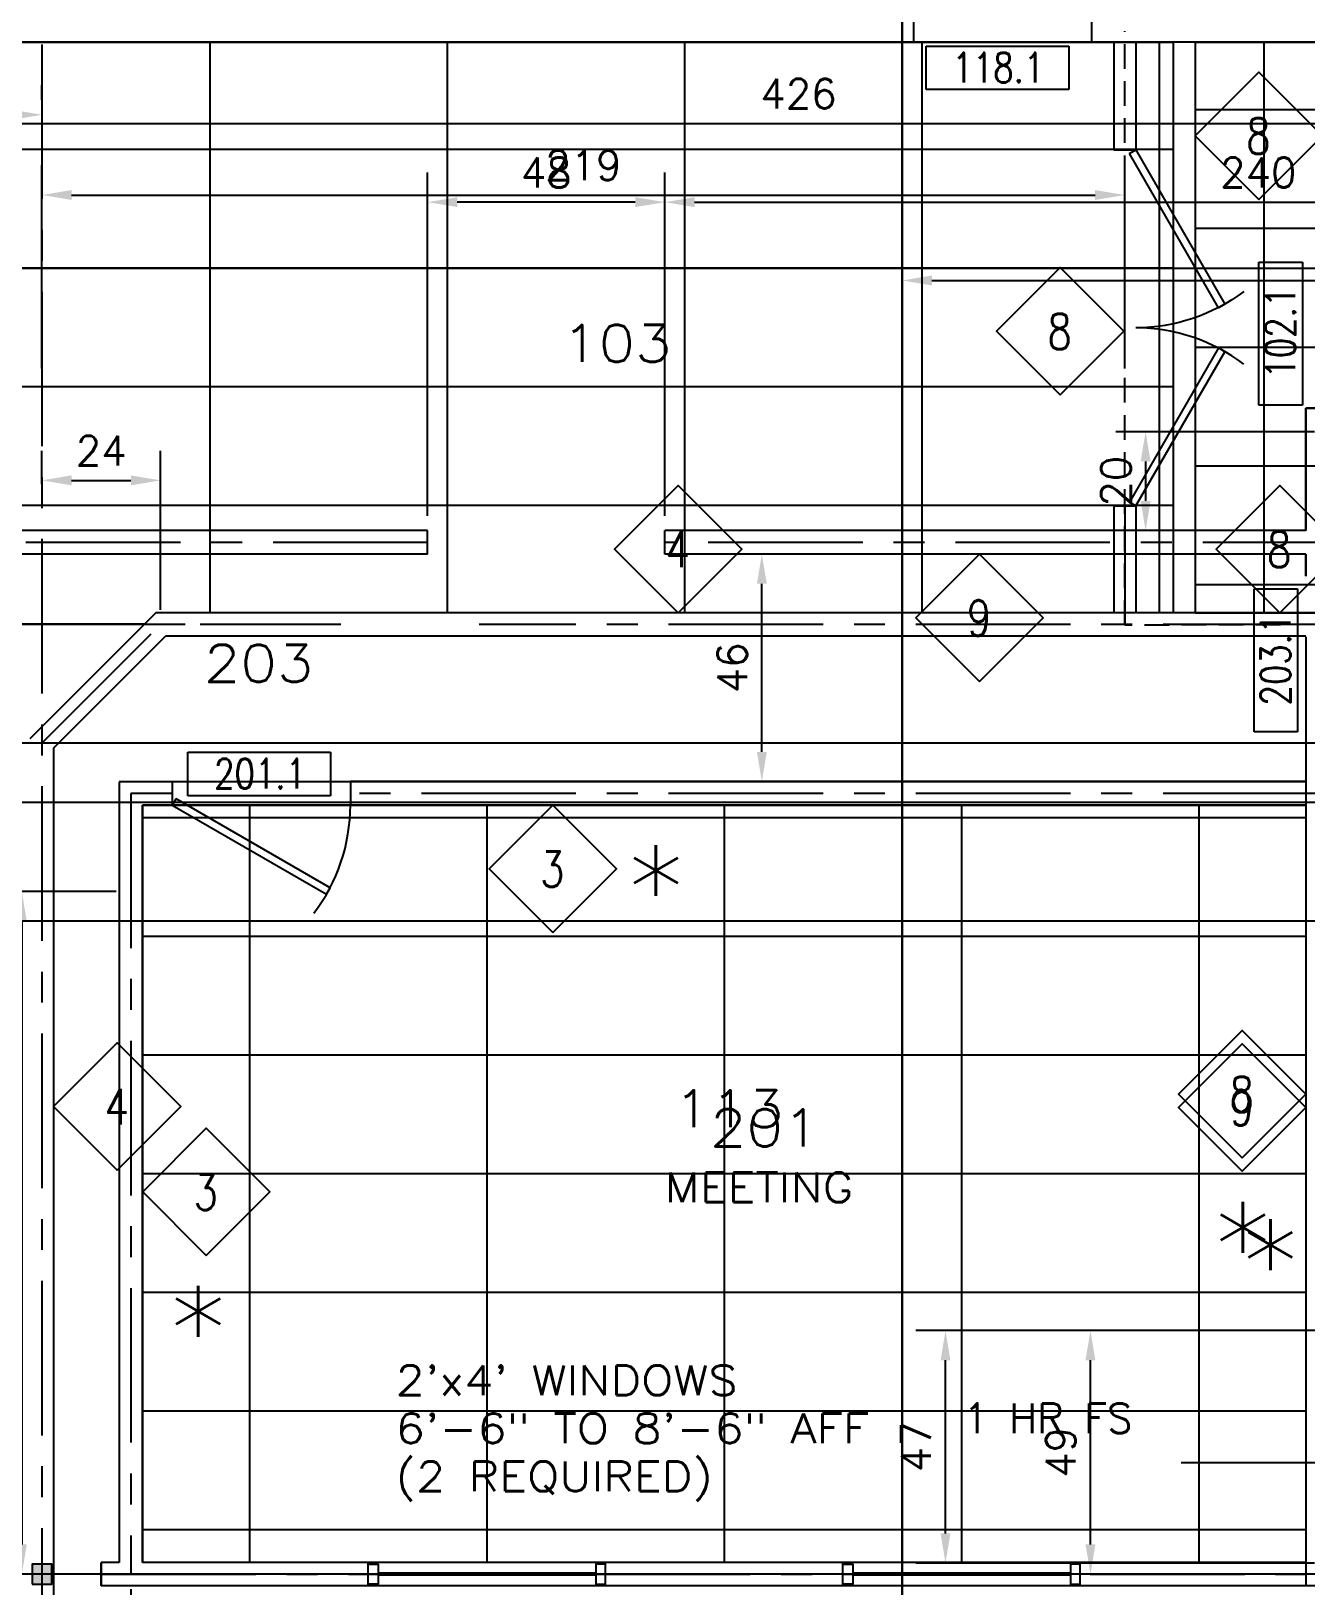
# Model space of a CAD drawing. Extents: x -289 to 2723, y -1587 to 303.
# Drawn here: x 617.7 to 875.6, y -638.2 to -323.8 of the extents above; entities that cross this region are included whole.
import ezdxf
from ezdxf.enums import TextEntityAlignment as Align

# ---------------------------------------------------------------- set-up
doc = ezdxf.new("R2010")
doc.units = 0
doc.header["$MEASUREMENT"] = 0
doc.linetypes.add('Wall Base$0$CENTER', pattern=[2, 1.25, -0.25, 0.25, -0.25])
doc.linetypes.add('Wall Base$0$DASHED', pattern=[0.75, 0.5, -0.25])
doc.layers.get('0').update_dxf_attribs({"linetype": 'CONTINUOUS'})
doc.layers.get('DEFPOINTS').update_dxf_attribs({"linetype": 'CONTINUOUS'})
for name, color, linetype in [('Wall Base$0$1_Arch_Plan_Center', 134, 'Wall Base$0$CENTER'), ('Wall Base$0$1_Arch_Plan_Dim', 5, 'CONTINUOUS'), ('Wall Base$0$1_Arch_Plan_Door', 131, 'CONTINUOUS'), ('Wall Base$0$1_Arch_Plan_RoomTag', 9, 'CONTINUOUS'), ('Wall Base$0$1_Arch_Plan_Text1', 4, 'CONTINUOUS'), ('Wall Base$0$1_Arch_Plan_Wall', 7, 'CONTINUOUS'), ('Wall Base$0$1_Arch_Plan_Wall_Annot', 4, 'CONTINUOUS'), ('Wall Base$0$1_Arch_Reflected_Ceiling_Plan_Outline', 3, 'CONTINUOUS'), ('Wall Base$0$1_Arch_Reflected_Ceiling_Plan_Panel', 7, 'CONTINUOUS'), ('Wall Base$0$1_Arch_Reflected_Ceiling_Plan_Wall', 131, 'CONTINUOUS'), ('Wall Base$0$1_Floor_Plan_Fire_Rating', 71, 'Wall Base$0$DASHED'), ('Wall Base$0$2_Arch_Plan_Center', 134, 'Wall Base$0$CENTER'), ('Wall Base$0$2_Arch_Plan_Dim', 5, 'CONTINUOUS'), ('Wall Base$0$2_Arch_Plan_Door', 131, 'CONTINUOUS'), ('Wall Base$0$2_Arch_Plan_RoomTag', 9, 'CONTINUOUS'), ('Wall Base$0$2_Arch_Plan_Text1', 4, 'CONTINUOUS'), ('Wall Base$0$2_Arch_Plan_Wall', 7, 'CONTINUOUS'), ('Wall Base$0$2_Arch_Plan_Wall_Annot', 4, 'CONTINUOUS'), ('Wall Base$0$2_Arch_Plan_WinSec', 7, 'CONTINUOUS'), ('Wall Base$0$2_Arch_Reflected_Ceiling_Plan_Outline', 3, 'CONTINUOUS'), ('Wall Base$0$2_Arch_Reflected_Ceiling_Plan_Panel', 7, 'CONTINUOUS'), ('Wall Base$0$2_Arch_Reflected_Ceiling_Plan_Wall', 131, 'CONTINUOUS'), ('Wall Base$0$GRID', 131, 'CONTINUOUS'), ('Wall Base$0$Structural_Plan_WCol', 30, 'CONTINUOUS')]:
    doc.layers.add(name, color=color, linetype=linetype)
doc.styles.add('Wall Base$0$ROMANS-115', font='romans.shx')
doc.styles.add('Wall Base$0$ROMANS80', font='romans.shx', dxfattribs={"width": 0.8})
doc.dimstyles.new('Wall Base$0$116-ROMANS-115-PS', dxfattribs={"dimscale": 96, "dimtxt": 0.0625, "dimasz": 0.0625, "dimexe": 0.0625, "dimexo": 0.03125, "dimgap": 0.03125, "dimtad": 1, "dimdec": 0, "dimlfac": 25.4, "dimrnd": 0.125, "dimzin": 1, "dimdsep": 46, "dimtxsty": 'Wall Base$0$ROMANS-115', "dimcen": 0.125, "dimclrd": 256, "dimclre": 256, "dimclrt": 256, "dimadec": 0, "dimazin": 0, "dimtfac": 1, "dimtdec": 0, "dimtofl": 0, "dimtmove": 2, "dimatfit": 0, "dimfxl": 1, "dimfrac": 2, "dimtolj": 1, "dimtzin": 0, "dimarcsym": 0})

# ---------------------------------------------------------------- blocks, each defined once
blk = doc.blocks.new('Wall Base$0$Door - Right Hung 36 in.')
blk.add_lwpolyline([(-0.75, -1.3), (0, 0), (-31.18, 18), (-31.93, 16.7)], close=True)
blk.add_arc((0, 0), 36, 142.6899, 180)
blk = doc.blocks.new('*D314')
at = {"layer": 'DEFPOINTS', "color": 0, "transparency": 16777216}
for p in [(643.93, -414.65), (619.93, -418.42), (643.93, -443.81)]:
    blk.add_point(p, dxfattribs=at)
at = {"layer": 'Wall Base$0$1_Arch_Plan_Dim', "lineweight": -2, "transparency": 16777216}
for p, q in [((619.93, -415.42), (619.93, -408.65)), ((643.93, -440.81), (643.93, -408.65)), ((625.93, -414.65), (637.93, -414.65))]:
    blk.add_line(p, q, dxfattribs=at)
at = {"layer": 'Wall Base$0$1_Arch_Plan_Dim', "transparency": 16777216}
for points in [[(625.93, -413.65), (625.93, -415.65), (619.93, -414.65)], [(637.93, -413.65), (637.93, -415.65), (643.93, -414.65)]]:
    blk.add_solid(points, dxfattribs=at)
at = {"layer": 'Wall Base$0$1_Arch_Plan_Dim', "transparency": 16777216, "insert": (631.93, -408.65), "char_height": 6, "attachment_point": 5, "style": 'Wall Base$0$ROMANS-115'}
blk.add_mtext('\\A1;24', dxfattribs=at)
blk = doc.blocks.new('*D315')
at = {"layer": 'DEFPOINTS', "color": 0, "transparency": 16777216}
for p in [(651.93, -443.81), (600.09, -467.81), (619.93, -467.81)]:
    blk.add_point(p, dxfattribs=at)
at = {"layer": 'Wall Base$0$1_Arch_Plan_Dim', "lineweight": -2, "transparency": 16777216}
for p, q in [((648.93, -443.81), (594.09, -443.81)), ((600.09, -449.81), (600.09, -461.81)), ((616.93, -467.81), (594.09, -467.81))]:
    blk.add_line(p, q, dxfattribs=at)
at = {"layer": 'Wall Base$0$1_Arch_Plan_Dim', "transparency": 16777216}
for points in [[(599.09, -449.81), (601.09, -449.81), (600.09, -443.81)], [(599.09, -461.81), (601.09, -461.81), (600.09, -467.81)]]:
    blk.add_solid(points, dxfattribs=at)
at = {"layer": 'Wall Base$0$1_Arch_Plan_Dim', "transparency": 16777216, "insert": (594.09, -455.81), "char_height": 6, "attachment_point": 5, "rotation": 90, "style": 'Wall Base$0$ROMANS-115'}
blk.add_mtext('\\A1;24', dxfattribs=at)
blk = doc.blocks.new('*D293')
at = {"layer": 'DEFPOINTS', "color": 0, "transparency": 16777216}
for p in [(543.93, -340.73), (543.93, -340.73), (619.93, -340.73)]:
    blk.add_point(p, dxfattribs=at)
at = {"layer": 'Wall Base$0$1_Arch_Plan_Dim', "lineweight": -2, "transparency": 16777216}
for p, q in [((543.93, -337.73), (543.93, -334.73)), ((619.93, -337.73), (619.93, -334.73)), ((613.93, -340.73), (549.93, -340.73))]:
    blk.add_line(p, q, dxfattribs=at)
at = {"layer": 'Wall Base$0$1_Arch_Plan_Dim', "transparency": 16777216}
for points in [[(549.93, -339.73), (549.93, -341.73), (543.93, -340.73)], [(613.93, -339.73), (613.93, -341.73), (619.93, -340.73)]]:
    blk.add_solid(points, dxfattribs=at)
at = {"layer": 'Wall Base$0$1_Arch_Plan_Dim', "transparency": 16777216, "insert": (581.93, -334.73), "char_height": 6, "attachment_point": 5, "style": 'Wall Base$0$ROMANS-115'}
blk.add_mtext('\\A1;76', dxfattribs=at)
blk = doc.blocks.new('*D295')
at = {"layer": 'DEFPOINTS', "color": 0, "transparency": 16777216}
for p in [(593.67, -640.24), (619.93, -640.24), (603.93, -656.24)]:
    blk.add_point(p, dxfattribs=at)
at = {"layer": 'Wall Base$0$1_Arch_Plan_Dim', "lineweight": -2, "transparency": 16777216}
for p, q in [((593.67, -634.24), (593.67, -628.24)), ((616.93, -640.24), (587.67, -640.24)), ((600.93, -656.24), (587.67, -656.24)), ((593.67, -662.24), (593.67, -668.24))]:
    blk.add_line(p, q, dxfattribs=at)
at = {"layer": 'Wall Base$0$1_Arch_Plan_Dim', "transparency": 16777216}
for points in [[(592.67, -634.24), (594.67, -634.24), (593.67, -640.24)], [(592.67, -662.24), (594.67, -662.24), (593.67, -656.24)]]:
    blk.add_solid(points, dxfattribs=at)
at = {"layer": 'Wall Base$0$1_Arch_Plan_Dim', "transparency": 16777216, "insert": (580.17, -648.24), "char_height": 6, "attachment_point": 5, "rotation": 90, "style": 'Wall Base$0$ROMANS-115'}
blk.add_mtext('\\A1;16', dxfattribs=at)
blk = doc.blocks.new('*D328')
at = {"layer": 'DEFPOINTS', "color": 0, "transparency": 16777216}
for p in [(802.67, -586.56), (881.18, -586.56), (880.3, -633.56)]:
    blk.add_point(p, dxfattribs=at)
at = {"layer": 'Wall Base$0$1_Arch_Plan_Dim', "lineweight": -2, "transparency": 16777216}
for p, q in [((878.18, -586.56), (796.67, -586.56)), ((802.67, -627.56), (802.67, -592.56)), ((877.3, -633.56), (796.67, -633.56))]:
    blk.add_line(p, q, dxfattribs=at)
at = {"layer": 'Wall Base$0$1_Arch_Plan_Dim', "transparency": 16777216}
for points in [[(801.67, -592.56), (803.67, -592.56), (802.67, -586.56)], [(801.67, -627.56), (803.67, -627.56), (802.67, -633.56)]]:
    blk.add_solid(points, dxfattribs=at)
at = {"layer": 'Wall Base$0$1_Arch_Plan_Dim', "transparency": 16777216, "insert": (796.67, -610.06), "char_height": 6, "attachment_point": 5, "rotation": 90, "style": 'Wall Base$0$ROMANS-115'}
blk.add_mtext('\\A1;47', dxfattribs=at)
blk = doc.blocks.new('*D359')
at = {"layer": 'DEFPOINTS', "color": 0, "transparency": 16777216}
for p in [(838.93, -356.95), (619.93, -395.04), (838.93, -395.04)]:
    blk.add_point(p, dxfattribs=at)
at = {"layer": 'Wall Base$0$1_Arch_Plan_Dim', "lineweight": -2, "transparency": 16777216}
for p, q in [((619.93, -392.04), (619.93, -350.95)), ((838.93, -392.04), (838.93, -350.95)), ((625.93, -356.95), (832.93, -356.95))]:
    blk.add_line(p, q, dxfattribs=at)
at = {"layer": 'Wall Base$0$1_Arch_Plan_Dim', "transparency": 16777216}
for points in [[(625.93, -355.95), (625.93, -357.95), (619.93, -356.95)], [(832.93, -355.95), (832.93, -357.95), (838.93, -356.95)]]:
    blk.add_solid(points, dxfattribs=at)
at = {"layer": 'Wall Base$0$1_Arch_Plan_Dim', "transparency": 16777216, "insert": (729.43, -350.95), "char_height": 6, "attachment_point": 5, "style": 'Wall Base$0$ROMANS-115'}
blk.add_mtext('\\A1;219', dxfattribs=at)
blk = doc.blocks.new('*D371')
at = {"layer": 'DEFPOINTS', "color": 0, "transparency": 16777216}
for p in [(637.93, -497.81), (615.87, -635.81), (636.04, -635.81)]:
    blk.add_point(p, dxfattribs=at)
at = {"layer": 'Wall Base$0$2_Arch_Plan_Dim', "lineweight": -2, "transparency": 16777216}
for p, q in [((634.93, -497.81), (609.87, -497.81)), ((615.87, -503.81), (615.87, -629.81)), ((633.04, -635.81), (609.87, -635.81))]:
    blk.add_line(p, q, dxfattribs=at)
at = {"layer": 'Wall Base$0$2_Arch_Plan_Dim', "transparency": 16777216}
for points in [[(614.87, -503.81), (616.87, -503.81), (615.87, -497.81)], [(614.87, -629.81), (616.87, -629.81), (615.87, -635.81)]]:
    blk.add_solid(points, dxfattribs=at)
at = {"layer": 'Wall Base$0$2_Arch_Plan_Dim', "transparency": 16777216, "insert": (609.87, -566.81), "char_height": 6, "attachment_point": 5, "rotation": 90, "style": 'Wall Base$0$ROMANS-115'}
blk.add_mtext('\\A1;138', dxfattribs=at)
blk = doc.blocks.new('*D389')
at = {"layer": 'DEFPOINTS', "color": 0, "transparency": 16777216}
for p in [(589.93, -638.06), (631.93, -638.18), (589.93, -656.5)]:
    blk.add_point(p, dxfattribs=at)
at = {"layer": 'Wall Base$0$2_Arch_Plan_Dim', "lineweight": -2, "transparency": 16777216}
for p, q in [((589.93, -641.06), (589.93, -662.5)), ((631.93, -641.18), (631.93, -662.5)), ((625.93, -656.5), (595.93, -656.5))]:
    blk.add_line(p, q, dxfattribs=at)
at = {"layer": 'Wall Base$0$2_Arch_Plan_Dim', "transparency": 16777216}
for points in [[(595.93, -655.5), (595.93, -657.5), (589.93, -656.5)], [(625.93, -655.5), (625.93, -657.5), (631.93, -656.5)]]:
    blk.add_solid(points, dxfattribs=at)
at = {"layer": 'Wall Base$0$2_Arch_Plan_Dim', "transparency": 16777216, "insert": (610.93, -650.5), "char_height": 6, "attachment_point": 5, "style": 'Wall Base$0$ROMANS-115'}
blk.add_mtext('\\A1;42', dxfattribs=at)
blk = doc.blocks.new('*D393')
at = {"layer": 'DEFPOINTS', "color": 0, "transparency": 16777216}
for p in [(637.93, -635.81), (877.93, -635.81), (877.93, -686)]:
    blk.add_point(p, dxfattribs=at)
at = {"layer": 'Wall Base$0$2_Arch_Plan_Dim', "lineweight": -2, "transparency": 16777216}
for p, q in [((637.93, -638.81), (637.93, -692)), ((877.93, -638.81), (877.93, -692)), ((643.93, -686), (871.93, -686))]:
    blk.add_line(p, q, dxfattribs=at)
at = {"layer": 'Wall Base$0$2_Arch_Plan_Dim', "transparency": 16777216}
for points in [[(643.93, -685), (643.93, -687), (637.93, -686)], [(871.93, -685), (871.93, -687), (877.93, -686)]]:
    blk.add_solid(points, dxfattribs=at)
at = {"layer": 'Wall Base$0$2_Arch_Plan_Dim', "transparency": 16777216, "insert": (757.93, -680), "char_height": 6, "attachment_point": 5, "style": 'Wall Base$0$ROMANS-115'}
blk.add_mtext('\\A1;240', dxfattribs=at)
blk = doc.blocks.new('*D407')
at = {"layer": 'DEFPOINTS', "color": 0, "transparency": 16777216}
for p in [(831.98, -586.56), (881.18, -586.56), (846.25, -635.81)]:
    blk.add_point(p, dxfattribs=at)
at = {"layer": 'Wall Base$0$2_Arch_Plan_Dim', "lineweight": -2, "transparency": 16777216}
for p, q in [((878.18, -586.56), (825.98, -586.56)), ((831.98, -629.81), (831.98, -592.56)), ((843.25, -635.81), (825.98, -635.81))]:
    blk.add_line(p, q, dxfattribs=at)
at = {"layer": 'Wall Base$0$2_Arch_Plan_Dim', "transparency": 16777216}
for points in [[(830.98, -592.56), (832.98, -592.56), (831.98, -586.56)], [(830.98, -629.81), (832.98, -629.81), (831.98, -635.81)]]:
    blk.add_solid(points, dxfattribs=at)
at = {"layer": 'Wall Base$0$2_Arch_Plan_Dim', "transparency": 16777216, "insert": (825.98, -611.18), "char_height": 6, "attachment_point": 5, "rotation": 90, "style": 'Wall Base$0$ROMANS-115'}
blk.add_mtext('\\A1;49', dxfattribs=at)
blk = doc.blocks.new('*D447')
at = {"layer": 'DEFPOINTS', "color": 0, "transparency": 16777216}
for p in [(985.93, -374.23), (793.93, -389.82), (985.93, -389.82)]:
    blk.add_point(p, dxfattribs=at)
at = {"layer": 'Wall Base$0$2_Arch_Plan_Dim', "lineweight": -2, "transparency": 16777216}
for p, q in [((793.93, -386.82), (793.93, -368.23)), ((985.93, -386.82), (985.93, -368.23)), ((799.93, -374.23), (979.93, -374.23))]:
    blk.add_line(p, q, dxfattribs=at)
at = {"layer": 'Wall Base$0$2_Arch_Plan_Dim', "transparency": 16777216}
for points in [[(799.93, -373.23), (799.93, -375.23), (793.93, -374.23)], [(979.93, -373.23), (979.93, -375.23), (985.93, -374.23)]]:
    blk.add_solid(points, dxfattribs=at)
at = {"layer": 'Wall Base$0$2_Arch_Plan_Dim', "transparency": 16777216, "insert": (889.93, -368.23), "char_height": 6, "attachment_point": 5, "style": 'Wall Base$0$ROMANS-115'}
blk.add_mtext('\\A1;192', dxfattribs=at)
blk = doc.blocks.new('*D448')
at = {"layer": 'DEFPOINTS', "color": 0, "transparency": 16777216}
for p in [(985.93, -342.48), (559.93, -441.43), (985.93, -441.43)]:
    blk.add_point(p, dxfattribs=at)
at = {"layer": 'Wall Base$0$2_Arch_Plan_Dim', "lineweight": -2, "transparency": 16777216}
for p, q in [((559.93, -438.43), (559.93, -336.48)), ((985.93, -438.43), (985.93, -336.48)), ((565.93, -342.48), (979.93, -342.48))]:
    blk.add_line(p, q, dxfattribs=at)
at = {"layer": 'Wall Base$0$2_Arch_Plan_Dim', "transparency": 16777216}
for points in [[(565.93, -341.48), (565.93, -343.48), (559.93, -342.48)], [(979.93, -341.48), (979.93, -343.48), (985.93, -342.48)]]:
    blk.add_solid(points, dxfattribs=at)
at = {"layer": 'Wall Base$0$2_Arch_Plan_Dim', "transparency": 16777216, "insert": (772.93, -336.48), "char_height": 6, "attachment_point": 5, "style": 'Wall Base$0$ROMANS-115'}
blk.add_mtext('\\A1;426', dxfattribs=at)
blk = doc.blocks.new('*D450')
at = {"layer": 'DEFPOINTS', "color": 0, "transparency": 16777216}
for p in [(765.53, -429.56), (767.35, -429.56), (767.35, -475.56)]:
    blk.add_point(p, dxfattribs=at)
at = {"layer": 'Wall Base$0$2_Arch_Plan_Dim', "lineweight": -2, "transparency": 16777216}
for p, q in [((764.35, -429.56), (759.53, -429.56)), ((765.53, -469.56), (765.53, -435.56)), ((764.35, -475.56), (759.53, -475.56))]:
    blk.add_line(p, q, dxfattribs=at)
at = {"layer": 'Wall Base$0$2_Arch_Plan_Dim', "transparency": 16777216}
for points in [[(764.53, -435.56), (766.53, -435.56), (765.53, -429.56)], [(764.53, -469.56), (766.53, -469.56), (765.53, -475.56)]]:
    blk.add_solid(points, dxfattribs=at)
at = {"layer": 'Wall Base$0$2_Arch_Plan_Dim', "transparency": 16777216, "insert": (759.53, -452.56), "char_height": 6, "attachment_point": 5, "rotation": 90, "style": 'Wall Base$0$ROMANS-115'}
blk.add_mtext('\\A1;46', dxfattribs=at)
blk = doc.blocks.new('*D451')
at = {"layer": 'DEFPOINTS', "color": 0, "transparency": 16777216}
for p in [(985.93, -358.4), (745.93, -424.81), (985.93, -424.81)]:
    blk.add_point(p, dxfattribs=at)
at = {"layer": 'Wall Base$0$2_Arch_Plan_Dim', "lineweight": -2, "transparency": 16777216}
for p, q in [((745.93, -421.81), (745.93, -352.4)), ((985.93, -421.81), (985.93, -352.4)), ((751.93, -358.4), (979.93, -358.4))]:
    blk.add_line(p, q, dxfattribs=at)
at = {"layer": 'Wall Base$0$2_Arch_Plan_Dim', "transparency": 16777216}
for points in [[(751.93, -357.4), (751.93, -359.4), (745.93, -358.4)], [(979.93, -357.4), (979.93, -359.4), (985.93, -358.4)]]:
    blk.add_solid(points, dxfattribs=at)
at = {"layer": 'Wall Base$0$2_Arch_Plan_Dim', "transparency": 16777216, "insert": (865.93, -352.4), "char_height": 6, "attachment_point": 5, "style": 'Wall Base$0$ROMANS-115'}
blk.add_mtext('\\A1;240', dxfattribs=at)
blk = doc.blocks.new('*D452')
at = {"layer": 'DEFPOINTS', "color": 0, "transparency": 16777216}
for p in [(697.93, -358.4), (745.93, -358.4), (697.93, -424.81)]:
    blk.add_point(p, dxfattribs=at)
at = {"layer": 'Wall Base$0$2_Arch_Plan_Dim', "lineweight": -2, "transparency": 16777216}
for p, q in [((697.93, -421.81), (697.93, -352.4)), ((745.93, -355.4), (745.93, -352.4)), ((739.93, -358.4), (703.93, -358.4))]:
    blk.add_line(p, q, dxfattribs=at)
at = {"layer": 'Wall Base$0$2_Arch_Plan_Dim', "transparency": 16777216}
for points in [[(703.93, -357.4), (703.93, -359.4), (697.93, -358.4)], [(739.93, -357.4), (739.93, -359.4), (745.93, -358.4)]]:
    blk.add_solid(points, dxfattribs=at)
at = {"layer": 'Wall Base$0$2_Arch_Plan_Dim', "transparency": 16777216, "insert": (721.93, -352.4), "char_height": 6, "attachment_point": 5, "style": 'Wall Base$0$ROMANS-115'}
blk.add_mtext('\\A1;48', dxfattribs=at)
blk = doc.blocks.new('*D453')
at = {"layer": 'DEFPOINTS', "color": 0, "transparency": 16777216}
for p in [(880.3, -404.81), (843.14, -424.81), (875.55, -424.81)]:
    blk.add_point(p, dxfattribs=at)
at = {"layer": 'Wall Base$0$2_Arch_Plan_Dim', "lineweight": -2, "transparency": 16777216}
for p, q in [((877.3, -404.81), (837.14, -404.81)), ((843.14, -410.81), (843.14, -418.81)), ((872.55, -424.81), (837.14, -424.81))]:
    blk.add_line(p, q, dxfattribs=at)
at = {"layer": 'Wall Base$0$2_Arch_Plan_Dim', "transparency": 16777216}
for points in [[(842.14, -410.81), (844.14, -410.81), (843.14, -404.81)], [(842.14, -418.81), (844.14, -418.81), (843.14, -424.81)]]:
    blk.add_solid(points, dxfattribs=at)
at = {"layer": 'Wall Base$0$2_Arch_Plan_Dim', "transparency": 16777216, "insert": (837.14, -414.81), "char_height": 6, "attachment_point": 5, "rotation": 90, "style": 'Wall Base$0$ROMANS-115'}
blk.add_mtext('\\A1;20', dxfattribs=at)
blk = doc.blocks.new('Wall Base$0$Wall Number')
at = {"color": 5}
blk.add_lwpolyline([(-21.45, -21.45), (0, 0), (-21.45, 21.45), (-42.89, 0)], close=True, dxfattribs=at)
at = {"style": 'Wall Base$0$ROMANS80', "width": 0.8}
blk.add_attdef('WALL', text='', height=12, dxfattribs=at).set_placement((-21.62, -0.08), align=Align.MIDDLE)
blk = doc.blocks.new('Wall Base$0$DOOR2')
for p, q in [((0, 13.18), (43.28, 13.18)), ((0, 0), (0, 13.18)), ((43.28, 13.18), (43.28, 0)), ((43.28, 0), (0, 0))]:
    blk.add_line(p, q)
at = {"style": 'Wall Base$0$ROMANS80', "width": 0.8}
blk.add_attdef('DOOR', text='', height=9, dxfattribs=at).set_placement((21.91, 6.68), align=Align.MIDDLE)

msp = doc.modelspace()

# ---------------------------------------------------------------- hatches: boundary and pattern name
at = {"layer": 'Wall Base$0$Structural_Plan_WCol'}
msp.add_hatch(color=256, dxfattribs=at).paths.add_polyline_path([(621.9294, -637.8085), (621.9294, -633.8085), (617.9294, -633.8085), (617.9294, -637.8085)])
msp.add_hatch(color=256, dxfattribs=at).paths.add_polyline_path([(621.9294, -637.8085), (621.9294, -633.8085), (617.9294, -633.8085), (617.9294, -637.8085)])

# ---------------------------------------------------------------- linework, layer by layer
at = {"layer": 'Wall Base$0$1_Arch_Plan_Center', "ltscale": 25}
for p, q in [((619.9294, -276.5039), (619.9294, -640.2404)), ((838.9294, -419.8085), (838.9294, -443.9335)), ((619.9294, -467.8085), (643.9294, -443.8085)), ((680.3614, -443.8085), (651.9294, -443.8085)), ((877.9294, -443.8085), (708.3614, -443.8085))]:
    msp.add_line(p, q, dxfattribs=at)
at = {"layer": 'Wall Base$0$1_Arch_Plan_Wall'}
for p, q in [((796.1794, -321.5585), (796.1794, -326.0585)), ((832.1794, -321.5585), (832.1794, -326.0585)), ((796.1794, -326.0585), (607.9294, -326.0585)), ((836.6794, -326.0585), (832.1794, -326.0585)), ((836.6794, -326.0585), (836.6794, -347.8085)), ((841.1794, -326.0585), (841.1794, -347.8085)), ((963.8044, -326.0585), (841.1794, -326.0585)), ((836.6794, -347.8085), (841.1794, -347.8085)), ((836.6794, -419.8085), (841.1794, -419.8085)), ((836.6794, -419.8085), (836.6794, -441.4335)), ((841.1794, -419.8085), (841.1794, -441.4335)), ((617.5544, -466.8247), (642.9456, -441.4335)), ((836.6794, -441.4335), (642.9456, -441.4335)), ((880.3044, -441.4335), (841.1794, -441.4335)), ((622.3044, -468.7922), (644.9131, -446.1835)), ((875.5544, -446.1835), (644.9131, -446.1835)), ((875.5544, -446.3085), (875.5544, -638.3085)), ((622.3044, -468.7922), (622.3044, -641.0474)), ((963.6794, -638.1835), (875.5544, -638.1835))]:
    msp.add_line(p, q, dxfattribs=at)
at = {"layer": 'Wall Base$0$1_Arch_Reflected_Ceiling_Plan_Outline'}
for p, q in [((360.1794, -326.0585), (848.6794, -326.0585)), ((848.6794, -326.0585), (848.6794, -441.4335)), ((853.1794, -326.0585), (853.1794, -441.4335)), ((853.1794, -326.0585), (963.6794, -326.0585)), ((642.9456, -441.4335), (617.5544, -466.8247)), ((848.6794, -441.4335), (642.9456, -441.4335)), ((853.1794, -441.4335), (880.3044, -441.4335))]:
    msp.add_line(p, q, dxfattribs=at)
at = {"layer": 'Wall Base$0$1_Arch_Reflected_Ceiling_Plan_Panel'}
for p, q in [((653.9294, -441.4335), (653.9294, -326.0585)), ((701.9294, -441.4335), (701.9294, -326.0585)), ((749.9294, -441.4335), (749.9294, -326.0585)), ((797.9294, -441.4335), (797.9294, -326.0585)), ((845.9294, -441.4335), (845.9294, -326.0585)), ((867.0544, -326.0585), (867.0544, -441.4335)), ((853.1794, -339.6835), (976.9294, -339.6835)), ((848.6794, -347.746), (-46.0706, -347.746)), ((853.1794, -363.6835), (976.9294, -363.6835)), ((848.6794, -371.746), (546.3044, -371.746)), ((853.1794, -387.6835), (976.9294, -387.6835)), ((848.6794, -395.746), (546.3044, -395.746)), ((853.1794, -411.6835), (976.9294, -411.6835)), ((848.6794, -419.746), (546.3044, -419.746)), ((853.1794, -435.6835), (976.9294, -435.6835)), ((640.6331, -443.746), (546.3044, -443.746))]:
    msp.add_line(p, q, dxfattribs=at)
at = {"layer": 'Wall Base$0$1_Arch_Reflected_Ceiling_Plan_Wall'}
for p, q in [((848.6794, -326.0585), (360.1794, -326.0585)), ((848.6794, -326.0585), (848.6794, -441.4335)), ((853.1794, -326.0585), (853.1794, -441.4335)), ((963.6794, -326.0585), (853.1794, -326.0585)), ((617.5544, -466.8247), (642.9456, -441.4335)), ((848.6794, -441.4335), (642.9456, -441.4335)), ((880.3044, -441.4335), (853.1794, -441.4335)), ((622.3044, -468.7922), (644.9131, -446.1835)), ((875.5544, -446.1835), (644.9131, -446.1835)), ((875.5544, -446.3085), (875.5544, -638.3085)), ((622.3044, -468.7922), (622.3044, -641.0474)), ((963.6794, -638.1835), (875.5544, -638.1835))]:
    msp.add_line(p, q, dxfattribs=at)
at = {"layer": 'Wall Base$0$1_Floor_Plan_Fire_Rating', "ltscale": 10}
for p, q in [((838.9294, -443.9335), (838.9294, -323.8085)), ((877.9294, -443.8085), (838.9294, -443.9335))]:
    msp.add_line(p, q, dxfattribs=at)
at = {"layer": 'Wall Base$0$2_Arch_Plan_Center', "ltscale": 25}
for p, q in [((697.9294, -427.1835), (539.9294, -427.1835)), ((985.9294, -427.1835), (745.9294, -427.1835)), ((637.9294, -477.9695), (637.9294, -635.8085)), ((646.3044, -477.9695), (637.9294, -477.9695)), ((877.9294, -477.9695), (682.3044, -477.9695)), ((631.9294, -635.8085), (985.9294, -635.8085))]:
    msp.add_line(p, q, dxfattribs=at)
at = {"layer": 'Wall Base$0$2_Arch_Plan_Wall'}
for p, q in [((875.5544, -400.0585), (875.5544, -424.8085)), ((976.9294, -400.0585), (875.5544, -400.0585)), ((697.9294, -424.8085), (542.3044, -424.8085)), ((697.9294, -429.5585), (697.9294, -424.8085)), ((875.5544, -424.8085), (745.9294, -424.8085)), ((745.9294, -429.5585), (745.9294, -424.8085)), ((697.9294, -429.5585), (537.5544, -429.5585)), ((875.5544, -429.5585), (745.9294, -429.5585)), ((875.5544, -429.5585), (875.5544, -434.0168)), ((635.5544, -475.5945), (635.5544, -633.4335)), ((646.3044, -475.5945), (635.5544, -475.5945)), ((646.3044, -475.5945), (646.3044, -480.3445)), ((682.3044, -475.5585), (682.3044, -480.3445)), ((875.5544, -475.5585), (682.3044, -475.5585)), ((640.3044, -480.3445), (640.3044, -633.4335)), ((646.3044, -480.3445), (640.3044, -480.3445)), ((875.5544, -480.3445), (682.3044, -480.3445)), ((875.5544, -480.3445), (875.5544, -633.4335)), ((631.9294, -638.1835), (631.9294, -633.4335)), ((635.5544, -633.4335), (631.9294, -633.4335)), ((875.5544, -633.4335), (640.3044, -633.4335)), ((685.9294, -638.1835), (685.9294, -633.4335)), ((733.9294, -638.1835), (733.9294, -633.4335)), ((781.9294, -638.1835), (781.9294, -633.4335)), ((829.9294, -638.1835), (829.9294, -633.4335)), ((963.6794, -638.1835), (631.9294, -638.1835))]:
    msp.add_line(p, q, dxfattribs=at)
at = {"layer": 'Wall Base$0$2_Arch_Plan_WinSec'}
for p, q in [((731.9294, -635.621), (687.9294, -635.621)), ((731.9294, -635.996), (687.9294, -635.996)), ((827.9294, -635.621), (783.9294, -635.621)), ((827.9294, -635.996), (783.9294, -635.996))]:
    msp.add_line(p, q, dxfattribs=at)
for points in [[(685.9294, -633.8085), (687.9294, -633.8085), (687.9294, -637.8085), (685.9294, -637.8085)], [(685.9294, -633.8085), (687.9294, -633.8085), (687.9294, -637.8085), (685.9294, -637.8085)], [(733.9294, -633.8085), (731.9294, -633.8085), (731.9294, -637.8085), (733.9294, -637.8085)], [(733.9294, -633.8085), (731.9294, -633.8085), (731.9294, -637.8085), (733.9294, -637.8085)], [(781.9294, -633.8085), (783.9294, -633.8085), (783.9294, -637.8085), (781.9294, -637.8085)], [(781.9294, -633.8085), (783.9294, -633.8085), (783.9294, -637.8085), (781.9294, -637.8085)], [(829.9294, -633.8085), (827.9294, -633.8085), (827.9294, -637.8085), (829.9294, -637.8085)], [(829.9294, -633.8085), (827.9294, -633.8085), (827.9294, -637.8085), (829.9294, -637.8085)]]:
    msp.add_lwpolyline(points, close=True, dxfattribs=at)
at = {"layer": 'Wall Base$0$2_Arch_Reflected_Ceiling_Plan_Outline'}
for p, q in [((640.3044, -480.3445), (875.5544, -480.3445)), ((640.3044, -633.4335), (640.3044, -480.3445)), ((875.5544, -480.3445), (875.5544, -633.4335)), ((875.5544, -633.4335), (640.3044, -633.4335))]:
    msp.add_line(p, q, dxfattribs=at)
at = {"layer": 'Wall Base$0$2_Arch_Reflected_Ceiling_Plan_Panel'}
for p, q in [((661.9294, -480.3445), (661.9294, -633.4335)), ((709.9294, -480.3445), (709.9294, -633.4335)), ((757.9294, -480.3445), (757.9294, -633.4335)), ((805.9294, -480.3445), (805.9294, -633.4335)), ((853.9294, -480.3445), (853.9294, -633.4335)), ((640.3044, -482.8085), (875.5544, -482.8085)), ((640.3044, -506.8085), (875.5544, -506.8085)), ((640.3044, -530.8085), (875.5544, -530.8085)), ((640.3044, -554.8085), (875.5544, -554.8085)), ((640.3044, -578.8085), (875.5544, -578.8085)), ((640.3044, -602.8085), (875.5544, -602.8085)), ((640.3044, -626.8085), (875.5544, -626.8085))]:
    msp.add_line(p, q, dxfattribs=at)
at = {"layer": 'Wall Base$0$2_Arch_Reflected_Ceiling_Plan_Wall'}
for p, q in [((875.5544, -424.8085), (875.5544, -400.0585)), ((875.5544, -400.0585), (976.9294, -400.0585)), ((697.9294, -424.8085), (542.3044, -424.8085)), ((697.9294, -429.5585), (697.9294, -424.8085)), ((875.5544, -424.8085), (745.9294, -424.8085)), ((745.9294, -429.5585), (745.9294, -424.8085)), ((697.9294, -429.5585), (537.5544, -429.5585)), ((875.5544, -429.5585), (745.9294, -429.5585)), ((875.5544, -434.0168), (875.5544, -429.5585)), ((635.5544, -475.5945), (635.5544, -633.4335)), ((875.5544, -475.5945), (635.5544, -475.5945)), ((640.3044, -480.3445), (640.3044, -633.4335)), ((875.5544, -480.3445), (640.3044, -480.3445)), ((875.5544, -480.3445), (875.5544, -633.4335)), ((631.9294, -633.4335), (631.9294, -638.1835)), ((635.5544, -633.4335), (631.9294, -633.4335)), ((875.5544, -633.4335), (640.3044, -633.4335)), ((963.6794, -638.1835), (631.9294, -638.1835))]:
    msp.add_line(p, q, dxfattribs=at)
at = {"layer": 'Wall Base$0$GRID'}
for p, q in [((793.9294, 252.7076), (793.9294, -1062.3085)), ((793.9294, -1175.8085), (793.9294, 252.7076)), ((2723.2663, -371.8085), (-270.2703, -371.8085)), ((2723.2663, -467.8085), (-270.2703, -467.8085)), ((2723.2663, -479.8085), (-270.2703, -479.8085)), ((2723.2663, -503.8085), (-270.2703, -503.8085)), ((2723.2663, -635.8085), (-270.2703, -635.8085))]:
    msp.add_line(p, q, dxfattribs=at)
at = {"layer": 'Wall Base$0$Structural_Plan_WCol'}
msp.add_lwpolyline([(617.9294, -637.8085), (621.9294, -637.8085), (621.9294, -633.8085), (617.9294, -633.8085)], close=True, dxfattribs=at)
msp.add_lwpolyline([(617.9294, -637.8085), (621.9294, -637.8085), (621.9294, -633.8085), (617.9294, -633.8085)], close=True, dxfattribs=at)

# ---------------------------------------------------------------- block references
at = {"layer": 'Wall Base$0$1_Arch_Plan_Door', "xscale": -1, "rotation": 270}
msp.add_blockref('Wall Base$0$Door - Right Hung 36 in.', (841.1794, -347.8085), dxfattribs=at)
at = {"layer": 'Wall Base$0$1_Arch_Plan_Door', "rotation": 270}
msp.add_blockref('Wall Base$0$Door - Right Hung 36 in.', (841.1794, -419.8085), dxfattribs=at)
at = {"layer": 'Wall Base$0$1_Arch_Plan_Text1', "xscale": 0.667919999863557, "yscale": 0.667919999863557, "zscale": 0.667919999863557}
msp.add_blockref('Wall Base$0$DOOR2', (798.7252, -335.6392), dxfattribs=at).add_auto_attribs({'DOOR': '118.1'})
at = {"layer": 'Wall Base$0$1_Arch_Plan_Text1', "xscale": 0.667919999863443, "yscale": 0.667919999863443, "zscale": 0.667919999863443, "rotation": 90}
msp.add_blockref('Wall Base$0$DOOR2', (874.8456, -399.4135), dxfattribs=at).add_auto_attribs({'DOOR': '102.1'})
at = {"layer": 'Wall Base$0$1_Arch_Plan_Wall_Annot', "xscale": 0.5999999998775251, "yscale": 0.5999999998775251, "zscale": 0.5999999998775251}
for p, values in [((878.9157, -344.9669), {'WALL': '8'}), ((838.7084, -384.5015), {'WALL': '8'}), ((761.4801, -428.5653), {'WALL': '4'}), ((883.1258, -428.5653), {'WALL': '8'}), ((875.5544, -538.7739), {'WALL': '8'}), ((648.0407, -541.2346), {'WALL': '4'})]:
    msp.add_blockref('Wall Base$0$Wall Number', p, dxfattribs=at).add_auto_attribs(values)
at = {"layer": 'Wall Base$0$2_Arch_Plan_Door', "rotation": 180}
msp.add_blockref('Wall Base$0$Door - Right Hung 36 in.', (646.3044, -480.3445), dxfattribs=at)
at = {"layer": 'Wall Base$0$2_Arch_Plan_Text1', "xscale": 0.6679199998743569, "yscale": 0.6679199998743569, "zscale": 0.6679199998743569, "rotation": 90}
msp.add_blockref('Wall Base$0$DOOR2', (873.8634, -465.5163), dxfattribs=at).add_auto_attribs({'DOOR': '203.1'})
at = {"layer": 'Wall Base$0$2_Arch_Plan_Text1', "xscale": 0.6679199998743856, "yscale": 0.6679199998743856, "zscale": 0.6679199998743856}
msp.add_blockref('Wall Base$0$DOOR2', (649.4175, -478.4192), dxfattribs=at).add_auto_attribs({'DOOR': '201.1'})
at = {"layer": 'Wall Base$0$2_Arch_Plan_Wall_Annot', "xscale": 0.5999999998741995, "yscale": 0.5999999998741995, "zscale": 0.5999999998741995}
for p, values in [((822.4176, -442.4266), {'WALL': '9'}), ((736.125, -493.2127), {'WALL': '3'}), ((875.5544, -541.4606), {'WALL': '9'}), ((666.0407, -558.5337), {'WALL': '3'})]:
    msp.add_blockref('Wall Base$0$Wall Number', p, dxfattribs=at).add_auto_attribs(values)

# ---------------------------------------------------------------- texts
at = {"layer": 'Wall Base$0$1_Arch_Plan_RoomTag', "style": 'Wall Base$0$ROMANS-115', "width": 1.15}
for s, p in [('103', (725.1032, -390.7076)), ('113', (747.7249, -545.4554))]:
    msp.add_text(s, height=7.5, dxfattribs=at).set_placement(p)
at = {"layer": 'Wall Base$0$1_Arch_Plan_Wall_Annot', "style": 'Wall Base$0$ROMANS-115', "width": 1.15}
msp.add_text('*', height=18, dxfattribs=at).set_placement((855.7185, -578.5459))
at = {"layer": 'Wall Base$0$1_Arch_Plan_Wall_Annot', "insert": (806.2758, -601.2761), "char_height": 6, "attachment_point": 1, "style": 'Wall Base$0$ROMANS-115'}
msp.add_mtext('\\A1;1 HR FS', dxfattribs=at)
at = {"layer": 'Wall Base$0$2_Arch_Plan_RoomTag', "style": 'Wall Base$0$ROMANS-115', "width": 1.15}
for s, height, p in [('203', 7.5, (652.6641, -455.3851)), ('201', 7.5, (755.0247, -549.3179)), ('MEETING', 6, (745.8885, -560.6182))]:
    msp.add_text(s, height=height, dxfattribs=at).set_placement(p)
at = {"layer": 'Wall Base$0$2_Arch_Plan_Text1', "style": 'Wall Base$0$ROMANS-115', "width": 1.15}
for s, p in [("2'x4' WINDOWS", (691.4489, -599.611)), ('6\'-6" TO 8\'-6" AFF', (691.4489, -609.3253)), ('(2 REQUIRED)', (691.4489, -619.0395))]:
    msp.add_text(s, height=6, dxfattribs=at).set_placement(p)
at = {"layer": 'Wall Base$0$2_Arch_Plan_Wall_Annot', "style": 'Wall Base$0$ROMANS-115', "width": 1.15}
for p in [(737.0213, -506.3902), (861.2748, -582.0644), (644.4445, -595.5224)]:
    msp.add_text('*', height=18, dxfattribs=at).set_placement(p)

# ---------------------------------------------------------------- dimensions: what is measured, and where the dimension line sits
at = {"layer": 'Wall Base$0$1_Arch_Plan_Dim'}
for base, p1, p2, picture, middle in [((543.9294, -340.7291), (619.9294, -340.7291), (543.9294, -340.7291), '*D293', (581.9294, -334.7291)), ((838.9294, -356.9542), (619.9294, -395.0382), (838.9294, -395.0382), '*D359', (729.4294, -350.9542)), ((643.9294, -414.6504), (619.9294, -418.4171), (643.9294, -443.8085), '*D314', (631.9294, -408.6504))]:
    dim = msp.add_linear_dim(base=base, p1=p1, p2=p2, dimstyle='Wall Base$0$116-ROMANS-115-PS', override={"dimdec": 0, "dimlfac": -192, "dimrnd": 0, "dimpost": '\\X', "dimtdec": 6}, dxfattribs=at)
    dim.commit()
    dim.dimension.update_dxf_attribs({"geometry": picture, "text_midpoint": middle})
for base, p1, p2, picture, middle in [((600.0938, -467.8085), (651.9294, -443.8085), (619.9294, -467.8085), '*D315', (594.0938, -455.8085)), ((802.6699, -586.5585), (880.3044, -633.5585), (881.1794, -586.5585), '*D328', (796.6699, -610.0585)), ((593.6709, -640.2404), (603.9294, -656.2404), (619.9294, -640.2404), '*D295', (580.1709, -648.2404))]:
    dim = msp.add_linear_dim(base=base, p1=p1, p2=p2, angle=90, dimstyle='Wall Base$0$116-ROMANS-115-PS', override={"dimdec": 0, "dimlfac": -192, "dimrnd": 0, "dimpost": '\\X', "dimtdec": 6}, dxfattribs=at)
    dim.commit()
    dim.dimension.update_dxf_attribs({"geometry": picture, "text_midpoint": middle})
at = {"layer": 'Wall Base$0$2_Arch_Plan_Dim'}
for base, p1, p2, picture, middle in [((985.9294, -342.4791), (559.9294, -441.4335), (985.9294, -441.4335), '*D448', (772.9294, -336.4791)), ((697.9294, -358.3964), (745.9294, -358.3964), (697.9294, -424.8085), '*D452', (721.9294, -352.3964)), ((985.9294, -358.3964), (745.9294, -424.8085), (985.9294, -424.8085), '*D451', (865.9294, -352.3964)), ((985.9294, -374.2282), (793.9294, -389.8184), (985.9294, -389.8184), '*D447', (889.9294, -368.2282)), ((589.9294, -656.4994), (631.9294, -638.1835), (589.9294, -638.0585), '*D389', (610.9294, -650.4994)), ((877.9294, -685.9968), (637.9294, -635.8085), (877.9294, -635.8085), '*D393', (757.9294, -679.9968))]:
    dim = msp.add_linear_dim(base=base, p1=p1, p2=p2, dimstyle='Wall Base$0$116-ROMANS-115-PS', override={"dimdec": 0, "dimlfac": -192, "dimrnd": 0, "dimpost": '\\X', "dimtdec": 6}, dxfattribs=at)
    dim.commit()
    dim.dimension.update_dxf_attribs({"geometry": picture, "text_midpoint": middle})
for base, p1, p2, picture, middle in [((843.1379, -424.8085), (880.3044, -404.8085), (875.5544, -424.8085), '*D453', (837.1379, -414.8085)), ((765.5314, -429.5585), (767.3518, -475.5585), (767.3518, -429.5585), '*D450', (759.5314, -452.5585)), ((615.8702, -635.8085), (637.9294, -497.8085), (636.0385, -635.8085), '*D371', (609.8702, -566.8085)), ((831.9794, -586.5585), (846.2542, -635.8085), (881.1794, -586.5585), '*D407', (825.9794, -611.1835))]:
    dim = msp.add_linear_dim(base=base, p1=p1, p2=p2, angle=90, dimstyle='Wall Base$0$116-ROMANS-115-PS', override={"dimdec": 0, "dimlfac": -192, "dimrnd": 0, "dimpost": '\\X', "dimtdec": 6}, dxfattribs=at)
    dim.commit()
    dim.dimension.update_dxf_attribs({"geometry": picture, "text_midpoint": middle})

# ---------------------------------------------------------------- leaders
at = {"layer": 'Wall Base$0$1_Arch_Plan_Wall_Annot', "annotation_type": 0, "has_hookline": 1, "hookline_direction": 1, "text_width": 38.2857}
msp.add_leader([(877.9294, -604.2761), (897.5901, -613.2761), (891.5901, -613.2761)], dimstyle='Wall Base$0$116-ROMANS-115-PS', override={"dimdec": 6, "dimlfac": -192, "dimrnd": 0, "dimpost": '\\X', "dimtdec": 6}, dxfattribs=at)

doc.saveas('drawing.dxf')
